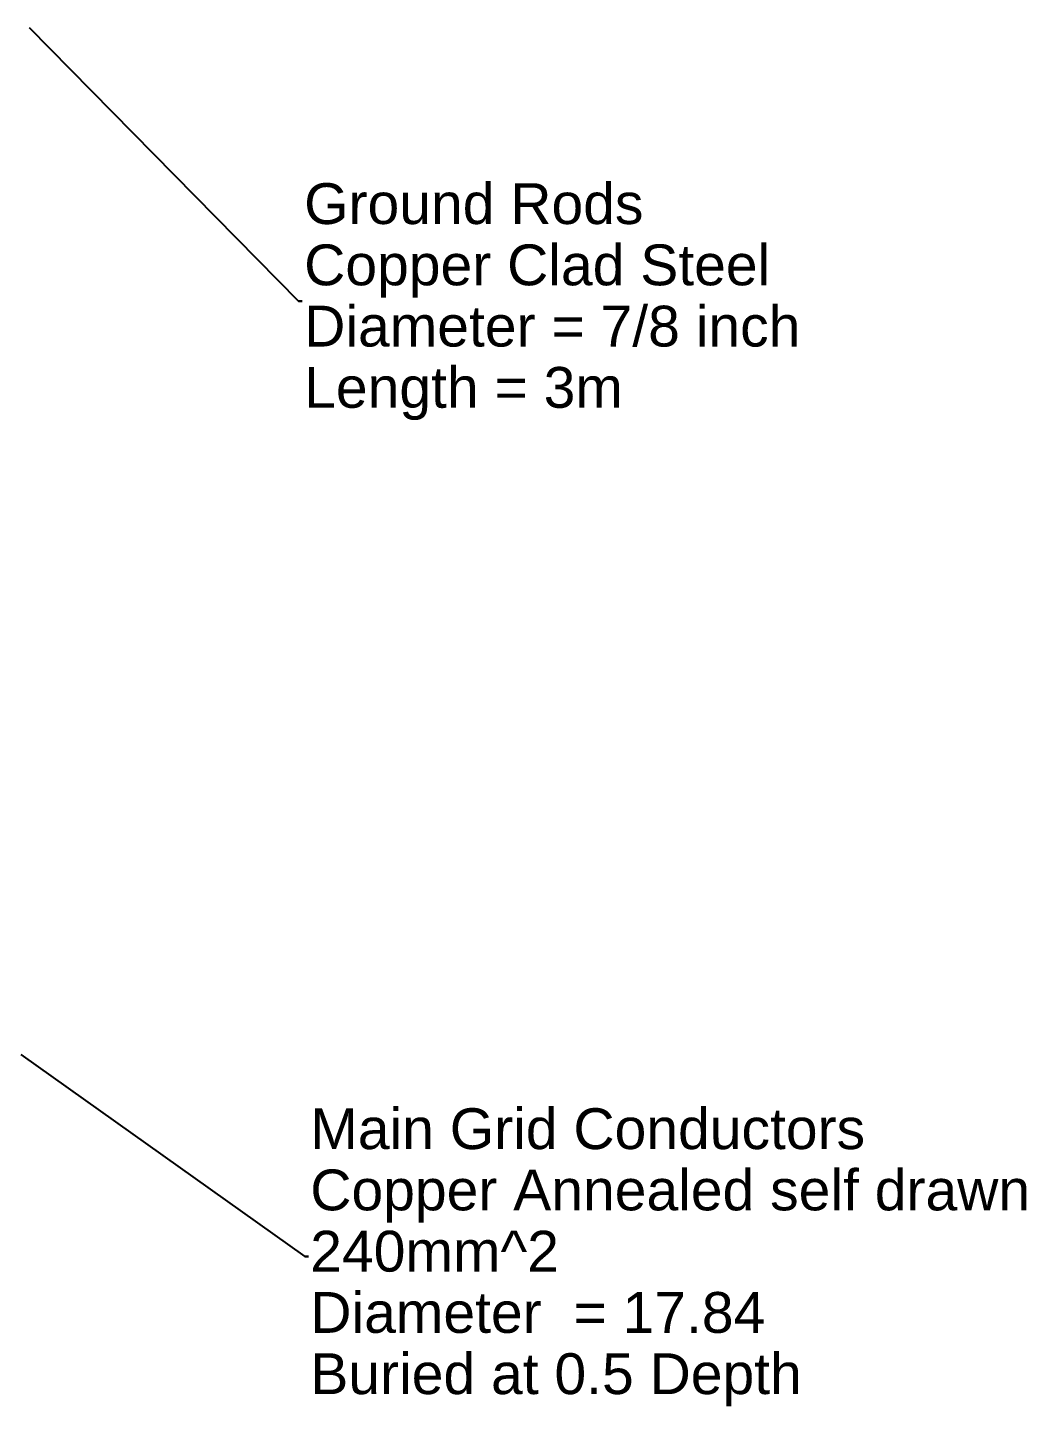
# Model space of a CAD drawing. Extents: x -24 to 199, y -12 to 167.
# Drawn here: x 150.3 to 199.2, y 82.3 to 149.8 of the extents above; entities that cross this region are included whole.
import ezdxf

# ---------------------------------------------------------------- set-up
doc = ezdxf.new("R2010")
doc.units = 0
doc.header["$MEASUREMENT"] = 0
doc.layers.add('PRIMARY', color=1, linetype='CONTINUOUS')
doc.dimstyles.get("Standard").update_dxf_attribs({"dimtxt": 0.18, "dimasz": 0.18, "dimexe": 0.18, "dimexo": 0.0625, "dimgap": 0.09, "dimtad": 0, "dimtih": 1, "dimtoh": 1, "dimdec": 4, "dimzin": 0, "dimdsep": 46, "dimtxsty": 'Standard', "dimcen": 0.09, "dimadec": 0, "dimazin": 0, "dimtfac": 1, "dimtdec": 4, "dimtofl": 0, "dimtmove": 0, "dimatfit": 3, "dimfxl": 1, "dimtolj": 1, "dimtzin": 0, "dimarcsym": 0})

msp = doc.modelspace()

# ---------------------------------------------------------------- linework, layer by layer
at = {"layer": 'PRIMARY', "color": 7, "linetype": 'Continuous'}
for p, q in [((163.78, 136.4), (163.6, 136.4)), ((164.08, 89.6), (163.9, 89.6))]:
    msp.add_line(p, q, dxfattribs=at)

# ---------------------------------------------------------------- texts
at = {"layer": 'PRIMARY', "color": 8, "char_height": 2, "attachment_point": 1, "line_spacing_factor": 0.9}
for s, insert in [('\\fArial|b0|i0|c00|p39;Ground Rods\\PCopper Clad Steel\\PDiameter = 7/8 inch\\PLength = 3m', (163.87, 142.17591)), ('\\fArial|b0|i0|c00|p39;Main Grid Conductors\\PCopper Annealed self drawn\\P240mm^ 2\\PDiameter  = 17.84\\PBuried at 0.5 Depth', (164.17, 96.85991))]:
    msp.add_mtext(s, dxfattribs=dict(at, insert=insert))
at = {"layer": 'PRIMARY', "color": 7, "linetype": 'Continuous', "char_height": 2, "attachment_point": 1, "line_spacing_factor": 0.9}
for s, insert in [('\\fArial|b0|i0|c00|p39;Ground Rods\\PCopper Clad Steel\\PDiameter = 7/8 inch\\PLength = 3m', (163.87, 142.17591)), ('\\fArial|b0|i0|c00|p39;Main Grid Conductors\\PCopper Annealed self drawn\\P240mm^ 2\\PDiameter  = 17.84\\PBuried at 0.5 Depth', (164.17, 96.85991))]:
    msp.add_mtext(s, dxfattribs=dict(at, insert=insert))

# ---------------------------------------------------------------- leaders
at = {"layer": 'PRIMARY', "color": 8, "linetype": 'Continuous', "annotation_type": 0, "has_hookline": 1, "hookline_direction": 0}
for points, text_width in [([(150.4, 149.8), (163.6, 136.4), (163.78, 136.4)], 23.89905), ([(150, 99.5), (163.9, 89.6), (164.08, 89.6)], 34.92633)]:
    msp.add_leader(points, dimstyle='Standard', dxfattribs=dict(at, text_width=text_width))

doc.saveas('drawing.dxf')
